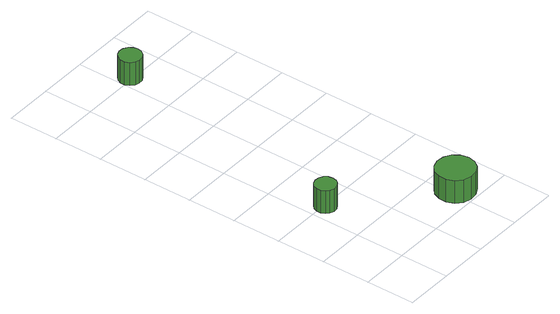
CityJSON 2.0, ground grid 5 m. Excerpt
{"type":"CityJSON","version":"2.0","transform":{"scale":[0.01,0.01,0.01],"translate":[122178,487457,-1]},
"CityObjects":{
"tree1":{"type":"SolitaryVegetationObject","attributes":{"function":"something"},"geometry":[{"type":"MultiSurface","lod":"1","boundaries":[[[0,1,2,3,4,5,6,7,8,9,10,11,12,13,14]],[[15,16,17,18,19,20,21,22,23,24,25,26,27,28,29]],[[0,29,28,1]],[[1,28,27,2]],[[2,27,26,3]],[[3,26,25,4]],[[4,25,24,5]],[[5,24,23,6]],[[6,23,22,7]],[[7,22,21,8]],[[8,21,20,9]],[[9,20,19,10]],[[10,19,18,11]],[[11,18,17,12]],[[12,17,16,13]],[[13,16,15,14]],[[14,15,29,0]]]}]},
"tree2":{"type":"SolitaryVegetationObject","attributes":{"function":"something"},"geometry":[{"type":"MultiSurface","lod":"1","boundaries":[[[30,31,32,33,34,35,36,37,38,39,40,41,42,43,44]],[[45,46,47,48,49,50,51,52,53,54,55,56,57,58,59]],[[30,59,58,31]],[[31,58,57,32]],[[32,57,56,33]],[[33,56,55,34]],[[34,55,54,35]],[[35,54,53,36]],[[36,53,52,37]],[[37,52,51,38]],[[38,51,50,39]],[[39,50,49,40]],[[40,49,48,41]],[[41,48,47,42]],[[42,47,46,43]],[[43,46,45,44]],[[44,45,59,30]]]}]},
"tree3":{"type":"SolitaryVegetationObject","attributes":{"function":"something"},"geometry":[{"type":"MultiSurface","lod":"1","boundaries":[[[60,61,62,63,64,65,66,67,68,69,70,71,72,73,74]],[[75,76,77,78,79,80,81,82,83,84,85,86,87,88,89]],[[60,89,88,61]],[[61,88,87,62]],[[62,87,86,63]],[[63,86,85,64]],[[64,85,84,65]],[[65,84,83,66]],[[66,83,82,67]],[[67,82,81,68]],[[68,81,80,69]],[[69,80,79,70]],[[70,79,78,71]],[[71,78,77,72]],[[72,77,76,73]],[[73,76,75,74]],[[74,75,89,60]]]}]}
},
"vertices":[
[277,987,337],[268,1031,337],[241,1068,337],[202,1090,337],[157,1095,337],[114,1081,337],[81,1051,337],[63,1010,337],[63,965,337],[81,923,337],[114,893,337],[157,879,337],[202,884,337],[241,907,337],[268,943,337],[268,943,86],[241,907,86],[202,884,86],[157,879,86],[114,893,86],[81,923,86],[63,965,86],[63,1010,86],[81,1051,86],[114,1081,86],[157,1095,86],[202,1090,86],[241,1068,86],[268,1031,86],[277,987,86],
[1257,214,337],[1240,293,337],[1192,358,337],[1122,398,337],[1042,407,337],[965,382,337],[905,328,337],[873,254,337],[873,173,337],[905,99,337],[965,45,337],[1042,20,337],[1122,29,337],[1192,69,337],[1240,135,337],[1240,135,87],[1192,69,87],[1122,29,87],[1042,20,87],[965,45,87],[905,99,87],[873,173,87],[873,254,87],[905,328,87],[965,382,87],[1042,407,87],[1122,398,87],[1192,358,87],[1240,293,87],[1257,214,87],
[730,3521,347],[720,3568,347],[692,3607,347],[650,3631,347],[603,3636,347],[557,3621,347],[521,3589,347],[502,3545,347],[502,3497,347],[521,3453,347],[557,3421,347],[603,3407,347],[650,3412,347],[692,3436,347],[720,3474,347],[720,3474,91],[692,3436,91],[650,3412,91],[603,3407,91],[557,3421,91],[521,3453,91],[502,3497,91],[502,3545,91],[521,3589,91],[557,3621,91],[603,3636,91],[650,3631,91],[692,3607,91],[720,3568,91],[730,3521,91]
]}
